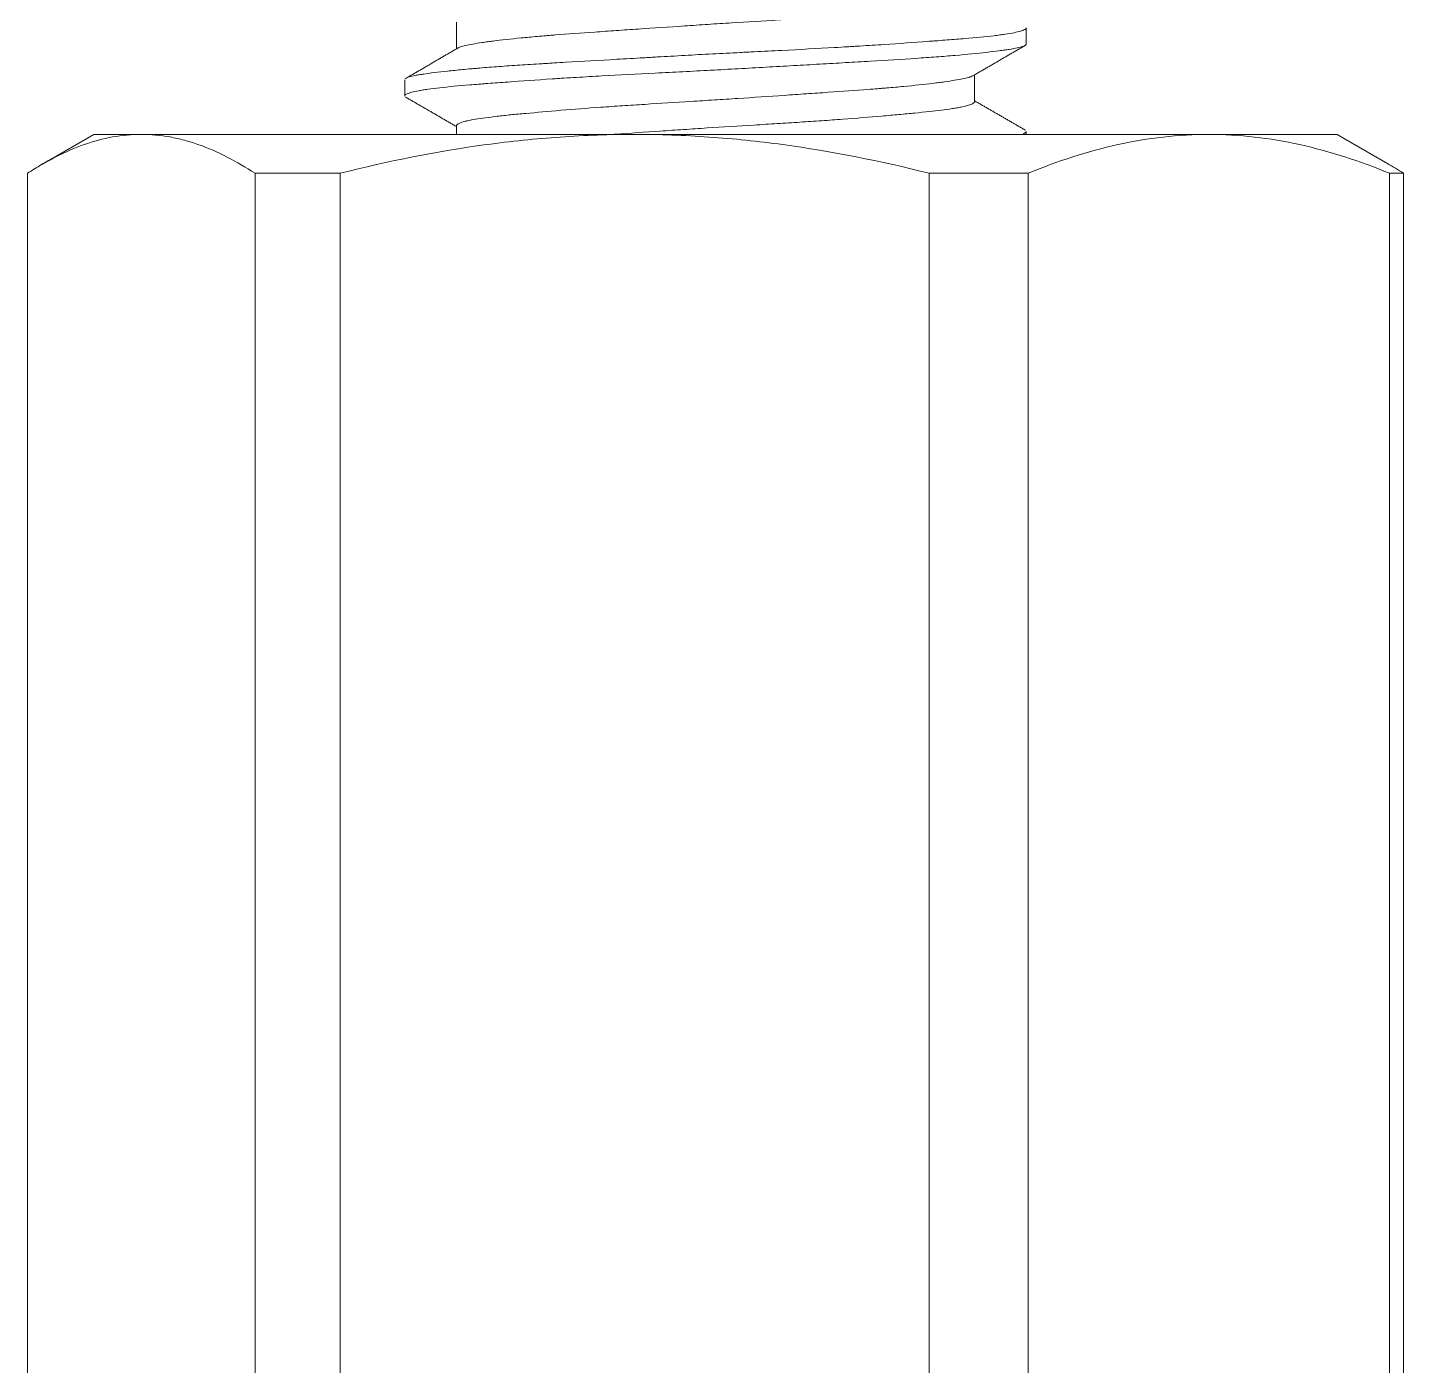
# Model space of a CAD drawing. Header units: millimetres. Extents: x 4812 to 5406, y -1197 to -777.
# Drawn here: x 4895.22 to 4908.5, y -1131.4 to -1118.48 of the extents above; entities that cross this region are included whole.
import ezdxf

# ---------------------------------------------------------------- set-up
doc = ezdxf.new("R2010")
doc.units = ezdxf.units.MM
doc.header["$LTSCALE"] = 0.1
doc.layers.get('0').update_dxf_attribs({"lineweight": 13})

msp = doc.modelspace()

# ---------------------------------------------------------------- linework, layer by layer
at = {"color": 7, "linetype": 'Continuous', "lineweight": 18}
for p, q in [((4899.36, -1118.431), (4899.36, -1118.689)), ((4904.86, -1118.643), (4904.86, -1118.487)), ((4904.36, -1119.198), (4904.36, -1118.94)), ((4898.86, -1118.987), (4898.86, -1119.143)), ((4899.36, -1119.431), (4899.36, -1119.515)), ((4904.86, -1119.515), (4904.86, -1119.487)), ((4895.86, -1119.515), (4895.365, -1119.801)), ((4895.86, -1119.515), (4907.86, -1119.515)), ((4908.355, -1119.801), (4907.86, -1119.515)), ((4895.219, -1139.14), (4895.219, -1119.89)), ((4897.416, -1139.14), (4897.416, -1119.89)), ((4898.236, -1119.89), (4897.416, -1119.89)), ((4898.236, -1139.14), (4898.236, -1119.89)), ((4904.877, -1119.89), (4903.922, -1119.89)), ((4903.922, -1139.14), (4903.922, -1119.89)), ((4904.877, -1139.14), (4904.877, -1119.89)), ((4908.501, -1119.89), (4908.366, -1119.89)), ((4908.366, -1139.14), (4908.366, -1119.89)), ((4908.501, -1139.14), (4908.501, -1119.89))]:
    msp.add_line(p, q, dxfattribs=at)
for points, knots in [([(4899.373, -1118.682), (4899.379, -1118.678), (4899.387, -1118.675), (4899.405, -1118.668), (4899.412, -1118.666), (4899.429, -1118.661), (4899.438, -1118.659), (4899.468, -1118.652), (4899.515, -1118.643), (4899.574, -1118.633), (4899.623, -1118.626), (4899.649, -1118.622), (4899.677, -1118.619), (4899.696, -1118.616), (4899.705, -1118.615), (4899.794, -1118.603), (4899.883, -1118.593), (4900.033, -1118.579), (4900.086, -1118.574), (4900.169, -1118.567), (4900.197, -1118.564), (4900.24, -1118.561), (4900.255, -1118.559), (4900.285, -1118.557), (4900.299, -1118.556), (4900.434, -1118.545), (4900.561, -1118.536), (4900.762, -1118.522), (4900.831, -1118.517), (4900.937, -1118.51), (4900.972, -1118.507), (4901.044, -1118.503), (4901.08, -1118.5), (4901.262, -1118.488), (4901.41, -1118.478), (4901.635, -1118.463), (4901.711, -1118.457), (4901.826, -1118.45), (4901.864, -1118.448), (4901.94, -1118.443), (4901.978, -1118.44), (4902.168, -1118.429), (4902.317, -1118.42), (4902.501, -1118.408), (4902.538, -1118.406), (4902.611, -1118.401), (4902.648, -1118.399), (4902.756, -1118.391), (4902.826, -1118.387), (4903.033, -1118.372), (4903.164, -1118.362), (4903.321, -1118.35), (4903.352, -1118.347), (4903.412, -1118.342), (4903.442, -1118.34), (4903.529, -1118.332), (4903.585, -1118.327), (4903.744, -1118.313), (4903.841, -1118.303), (4903.948, -1118.292), (4903.969, -1118.289), (4904.009, -1118.285), (4904.028, -1118.282), (4904.084, -1118.275), (4904.151, -1118.266), (4904.205, -1118.256), (4904.242, -1118.249), (4904.259, -1118.245), (4904.274, -1118.241), (4904.283, -1118.239), (4904.288, -1118.237), (4904.328, -1118.226), (4904.349, -1118.216), (4904.359, -1118.203), (4904.36, -1118.201), (4904.36, -1118.198)], [0, 0, 0, 0, 0.023992, 0.023992, 0.038988, 0.038988, 0.053983, 0.053983, 0.083973, 0.113964, 0.113964, 0.128959, 0.136456, 0.136456, 0.143954, 0.143954, 0.203935, 0.203935, 0.233925, 0.233925, 0.24892, 0.24892, 0.256418, 0.256418, 0.263916, 0.263916, 0.323896, 0.323896, 0.353887, 0.353887, 0.368882, 0.368882, 0.383877, 0.383877, 0.443858, 0.443858, 0.473848, 0.473848, 0.488844, 0.488844, 0.503839, 0.503839, 0.56382, 0.56382, 0.578815, 0.578815, 0.59381, 0.59381, 0.6238, 0.6238, 0.683781, 0.683781, 0.698776, 0.698776, 0.713772, 0.713772, 0.743762, 0.743762, 0.803743, 0.803743, 0.818738, 0.818738, 0.833733, 0.833733, 0.863724, 0.893714, 0.893714, 0.908709, 0.916207, 0.916207, 0.923704, 0.923704, 0.983685, 0.983685, 1, 1, 1, 1]), ([(4898.872, -1118.972), (4898.88, -1118.968), (4898.902, -1118.96), (4898.939, -1118.951), (4898.974, -1118.944), (4898.986, -1118.942), (4899.014, -1118.937), (4899.028, -1118.935), (4899.106, -1118.923), (4899.183, -1118.914), (4899.318, -1118.899), (4899.367, -1118.894), (4899.445, -1118.887), (4899.472, -1118.884), (4899.514, -1118.88), (4899.528, -1118.879), (4899.557, -1118.877), (4899.629, -1118.87), (4899.706, -1118.864), (4899.834, -1118.855), (4899.967, -1118.846), (4900.111, -1118.837), (4900.204, -1118.831), (4900.223, -1118.83), (4900.261, -1118.828), (4900.28, -1118.826), (4900.338, -1118.823), (4900.377, -1118.821), (4900.574, -1118.809), (4900.737, -1118.8), (4900.991, -1118.785), (4901.078, -1118.78), (4901.187, -1118.774), (4901.209, -1118.773), (4901.254, -1118.77), (4901.32, -1118.766), (4901.386, -1118.763), (4901.519, -1118.755), (4901.608, -1118.75), (4901.786, -1118.74), (4901.875, -1118.736), (4902.009, -1118.729), (4902.076, -1118.725), (4902.144, -1118.722), (4902.189, -1118.72), (4902.211, -1118.718), (4902.323, -1118.713), (4902.412, -1118.708), (4902.674, -1118.695), (4902.844, -1118.686), (4903.051, -1118.674), (4903.092, -1118.671), (4903.153, -1118.668), (4903.174, -1118.667), (4903.214, -1118.664), (4903.315, -1118.658), (4903.411, -1118.652), (4903.636, -1118.637), (4903.777, -1118.627), (4903.925, -1118.616), (4903.941, -1118.615), (4903.973, -1118.613), (4903.989, -1118.611), (4904.037, -1118.608), (4904.067, -1118.605), (4904.157, -1118.598), (4904.214, -1118.594), (4904.373, -1118.58), (4904.467, -1118.571), (4904.567, -1118.56), (4904.586, -1118.557), (4904.623, -1118.553), (4904.64, -1118.55), (4904.689, -1118.543), (4904.746, -1118.533), (4904.788, -1118.523), (4904.813, -1118.516), (4904.821, -1118.513), (4904.834, -1118.508), (4904.84, -1118.506), (4904.853, -1118.498), (4904.859, -1118.493), (4904.86, -1118.488), (4904.86, -1118.488), (4904.86, -1118.488)], [0, 0, 0, 0, 0.026836, 0.056261, 0.056261, 0.070974, 0.070974, 0.085687, 0.085687, 0.144538, 0.144538, 0.173964, 0.173964, 0.188676, 0.188676, 0.196033, 0.196033, 0.203389, 0.232815, 0.232815, 0.26224, 0.291666, 0.291666, 0.299022, 0.299022, 0.306379, 0.306379, 0.321092, 0.321092, 0.379943, 0.379943, 0.409368, 0.409368, 0.416725, 0.416725, 0.424081, 0.438794, 0.438794, 0.468219, 0.468219, 0.497645, 0.497645, 0.512358, 0.519714, 0.519714, 0.527071, 0.527071, 0.556496, 0.556496, 0.615347, 0.615347, 0.63006, 0.63006, 0.637417, 0.637417, 0.644773, 0.674199, 0.674199, 0.73305, 0.73305, 0.740406, 0.740406, 0.747762, 0.747762, 0.762475, 0.762475, 0.791901, 0.791901, 0.850752, 0.850752, 0.865465, 0.865465, 0.880178, 0.880178, 0.909603, 0.939029, 0.939029, 0.953742, 0.953742, 0.968454, 0.968454, 0.99788, 0.99788, 1, 1, 1, 1]), ([(4904.86, -1118.644), (4904.86, -1118.644), (4904.86, -1118.645), (4904.859, -1118.647), (4904.858, -1118.648), (4904.856, -1118.651), (4904.855, -1118.652), (4904.848, -1118.658), (4904.838, -1118.662), (4904.797, -1118.676), (4904.754, -1118.685), (4904.681, -1118.696), (4904.665, -1118.699), (4904.632, -1118.703), (4904.614, -1118.706), (4904.559, -1118.713), (4904.519, -1118.718), (4904.387, -1118.732), (4904.287, -1118.742), (4904.143, -1118.755), (4904.114, -1118.757), (4904.053, -1118.762), (4904.022, -1118.764), (4903.928, -1118.772), (4903.862, -1118.776), (4903.657, -1118.79), (4903.511, -1118.799), (4903.316, -1118.81), (4903.276, -1118.813), (4903.196, -1118.817), (4903.156, -1118.82), (4903.034, -1118.827), (4902.868, -1118.836), (4902.613, -1118.851), (4902.437, -1118.861), (4902.259, -1118.871), (4902.169, -1118.876), (4901.991, -1118.886), (4901.902, -1118.891), (4901.724, -1118.9), (4901.635, -1118.905), (4901.501, -1118.912), (4901.456, -1118.914), (4901.367, -1118.918), (4901.323, -1118.921), (4901.102, -1118.932), (4900.93, -1118.941), (4900.681, -1118.955), (4900.6, -1118.96), (4900.479, -1118.967), (4900.439, -1118.969), (4900.38, -1118.973), (4900.361, -1118.974), (4900.322, -1118.977), (4900.302, -1118.978), (4900.13, -1118.989), (4899.988, -1118.999), (4899.789, -1119.014), (4899.725, -1119.019), (4899.648, -1119.024), (4899.633, -1119.026), (4899.603, -1119.028), (4899.588, -1119.029), (4899.544, -1119.033), (4899.516, -1119.035), (4899.379, -1119.046), (4899.283, -1119.055), (4899.159, -1119.069), (4899.121, -1119.074), (4899.078, -1119.08), (4899.069, -1119.081), (4899.053, -1119.083), (4899.029, -1119.087), (4899.008, -1119.091), (4898.942, -1119.103), (4898.904, -1119.113), (4898.877, -1119.125), (4898.87, -1119.129), (4898.866, -1119.133), (4898.863, -1119.135), (4898.862, -1119.137), (4898.86, -1119.14), (4898.86, -1119.142), (4898.86, -1119.143)], [0, 0, 0, 0, 0.005132, 0.005132, 0.01226, 0.01226, 0.019388, 0.019388, 0.047901, 0.047901, 0.104926, 0.104926, 0.119183, 0.119183, 0.133439, 0.133439, 0.161952, 0.161952, 0.218977, 0.218977, 0.233234, 0.233234, 0.24749, 0.24749, 0.276003, 0.276003, 0.333028, 0.333028, 0.347285, 0.347285, 0.361541, 0.361541, 0.390054, 0.418567, 0.447079, 0.447079, 0.475592, 0.475592, 0.504105, 0.504105, 0.532618, 0.532618, 0.546874, 0.546874, 0.561131, 0.561131, 0.618156, 0.618156, 0.646669, 0.646669, 0.660925, 0.660925, 0.668053, 0.668053, 0.675182, 0.675182, 0.732207, 0.732207, 0.76072, 0.76072, 0.767848, 0.767848, 0.774976, 0.774976, 0.789233, 0.789233, 0.846258, 0.846258, 0.874771, 0.874771, 0.881899, 0.881899, 0.889027, 0.903284, 0.903284, 0.960309, 0.960309, 0.974566, 0.981694, 0.981694, 0.988822, 0.988822, 1, 1, 1, 1]), ([(4904.345, -1118.949), (4904.344, -1118.95), (4904.342, -1118.95), (4904.337, -1118.953), (4904.331, -1118.955), (4904.321, -1118.959), (4904.318, -1118.96), (4904.311, -1118.962), (4904.307, -1118.964), (4904.271, -1118.974), (4904.225, -1118.983), (4904.138, -1118.997), (4904.098, -1119.004), (4904.053, -1119.01), (4904.034, -1119.012), (4904.025, -1119.013), (4903.996, -1119.017), (4903.976, -1119.02), (4903.873, -1119.032), (4903.779, -1119.042), (4903.624, -1119.057), (4903.569, -1119.062), (4903.498, -1119.068), (4903.483, -1119.069), (4903.454, -1119.071), (4903.41, -1119.075), (4903.365, -1119.078), (4903.212, -1119.09), (4903.083, -1119.099), (4902.913, -1119.111), (4902.879, -1119.113), (4902.809, -1119.118), (4902.773, -1119.12), (4902.666, -1119.128), (4902.594, -1119.133), (4902.376, -1119.148), (4902.228, -1119.158), (4902.039, -1119.17), (4902.001, -1119.173), (4901.925, -1119.178), (4901.887, -1119.18), (4901.773, -1119.187), (4901.698, -1119.192), (4901.473, -1119.206), (4901.324, -1119.215), (4901.141, -1119.227), (4901.105, -1119.229), (4901.033, -1119.234), (4900.997, -1119.236), (4900.891, -1119.243), (4900.822, -1119.248), (4900.619, -1119.262), (4900.49, -1119.272), (4900.245, -1119.293), (4900.133, -1119.303), (4899.979, -1119.317), (4899.93, -1119.321), (4899.861, -1119.328), (4899.838, -1119.331), (4899.794, -1119.335), (4899.773, -1119.338), (4899.671, -1119.349), (4899.602, -1119.359), (4899.516, -1119.373), (4899.491, -1119.378), (4899.458, -1119.385), (4899.447, -1119.388), (4899.429, -1119.393), (4899.42, -1119.395), (4899.381, -1119.408), (4899.364, -1119.418), (4899.36, -1119.429), (4899.36, -1119.431), (4899.36, -1119.433)], [0, 0, 0, 0, 0.004063, 0.004063, 0.019001, 0.019001, 0.02647, 0.02647, 0.033939, 0.033939, 0.09369, 0.09369, 0.123566, 0.131035, 0.131035, 0.138504, 0.138504, 0.153442, 0.153442, 0.213193, 0.213193, 0.243069, 0.243069, 0.250538, 0.250538, 0.258007, 0.272945, 0.272945, 0.332696, 0.332696, 0.347634, 0.347634, 0.362572, 0.362572, 0.392448, 0.392448, 0.452199, 0.452199, 0.467137, 0.467137, 0.482075, 0.482075, 0.51195, 0.51195, 0.571702, 0.571702, 0.58664, 0.58664, 0.601578, 0.601578, 0.631453, 0.631453, 0.691205, 0.691205, 0.750956, 0.750956, 0.780832, 0.780832, 0.79577, 0.79577, 0.810708, 0.810708, 0.870459, 0.870459, 0.900335, 0.900335, 0.915273, 0.915273, 0.930211, 0.930211, 0.989962, 0.989962, 1, 1, 1, 1]), ([(4900.85, -1119.516), (4900.864, -1119.515), (4900.879, -1119.514), (4901.033, -1119.503), (4901.177, -1119.493), (4901.363, -1119.481), (4901.4, -1119.478), (4901.476, -1119.473), (4901.514, -1119.471), (4901.627, -1119.463), (4901.703, -1119.458), (4901.929, -1119.443), (4902.081, -1119.434), (4902.269, -1119.422), (4902.307, -1119.42), (4902.382, -1119.415), (4902.419, -1119.413), (4902.53, -1119.406), (4902.675, -1119.397), (4902.816, -1119.387), (4902.954, -1119.378), (4903.022, -1119.373), (4903.222, -1119.358), (4903.347, -1119.348), (4903.521, -1119.333), (4903.577, -1119.328), (4903.657, -1119.321), (4903.683, -1119.318), (4903.735, -1119.313), (4903.76, -1119.311), (4903.882, -1119.299), (4903.967, -1119.29), (4904.078, -1119.276), (4904.121, -1119.27), (4904.159, -1119.264), (4904.173, -1119.262), (4904.181, -1119.26), (4904.202, -1119.257), (4904.215, -1119.254), (4904.276, -1119.242), (4904.311, -1119.232), (4904.344, -1119.217), (4904.352, -1119.212), (4904.357, -1119.205), (4904.358, -1119.204), (4904.359, -1119.202), (4904.36, -1119.201), (4904.36, -1119.199), (4904.36, -1119.199), (4904.36, -1119.199)], [0, 0, 0, 0, 0.009559, 0.009559, 0.101471, 0.101471, 0.124448, 0.124448, 0.147426, 0.147426, 0.193382, 0.193382, 0.285294, 0.285294, 0.308272, 0.308272, 0.33125, 0.33125, 0.377206, 0.423162, 0.423162, 0.469118, 0.469118, 0.561029, 0.561029, 0.606985, 0.606985, 0.629963, 0.629963, 0.652941, 0.652941, 0.744853, 0.744853, 0.790809, 0.802298, 0.802298, 0.813787, 0.813787, 0.836765, 0.836765, 0.928676, 0.928676, 0.974632, 0.974632, 0.986121, 0.986121, 0.99761, 0.99761, 1, 1, 1, 1]), ([(4904.815, -1119.515), (4904.83, -1119.51), (4904.852, -1119.501), (4904.86, -1119.491), (4904.86, -1119.487)], [0, 0, 0, 0, 0.483333, 1, 1, 1, 1]), ([(4896.318, -1119.515), (4896.225, -1119.515), (4896.133, -1119.523), (4895.949, -1119.556), (4895.858, -1119.581), (4895.674, -1119.645), (4895.583, -1119.685), (4895.468, -1119.743), (4895.446, -1119.756), (4895.4, -1119.78), (4895.332, -1119.819), (4895.264, -1119.861), (4895.219, -1119.89)], [0, 0, 0, 0, 0.25, 0.25, 0.5, 0.5, 0.75, 0.75, 0.8125, 0.8125, 0.875, 1, 1, 1, 1]), ([(4896.318, -1119.515), (4896.41, -1119.515), (4896.502, -1119.523), (4896.641, -1119.548), (4896.687, -1119.559), (4896.756, -1119.577), (4896.78, -1119.584), (4896.826, -1119.598), (4897.034, -1119.668), (4897.237, -1119.774), (4897.416, -1119.89)], [0, 0, 0, 0, 0.25, 0.25, 0.375, 0.375, 0.4375, 0.4375, 0.5, 1, 1, 1, 1]), ([(4901.079, -1119.515), (4900.841, -1119.515), (4900.602, -1119.523), (4900.122, -1119.557), (4899.884, -1119.581), (4899.172, -1119.679), (4898.702, -1119.773), (4898.236, -1119.89)], [0, 0, 0, 0, 0.25, 0.25, 0.5, 0.5, 1, 1, 1, 1]), ([(4903.922, -1119.89), (4903.454, -1119.772), (4902.983, -1119.678), (4902.272, -1119.581), (4902.035, -1119.557), (4901.558, -1119.523), (4901.319, -1119.515), (4901.079, -1119.515)], [0, 0, 0, 0, 0.5, 0.5, 0.75, 0.75, 1, 1, 1, 1]), ([(4906.621, -1119.515), (4906.475, -1119.515), (4906.329, -1119.523), (4906.034, -1119.557), (4905.888, -1119.581), (4905.451, -1119.679), (4905.163, -1119.773), (4904.877, -1119.89)], [0, 0, 0, 0, 0.25, 0.25, 0.5, 0.5, 1, 1, 1, 1]), ([(4908.366, -1119.89), (4908.079, -1119.772), (4907.79, -1119.678), (4907.354, -1119.581), (4907.208, -1119.557), (4906.915, -1119.523), (4906.769, -1119.515), (4906.621, -1119.515)], [0, 0, 0, 0, 0.5, 0.5, 0.75, 0.75, 1, 1, 1, 1])]:
    msp.add_open_spline(points, degree=3, knots=knots, dxfattribs=at)
for points, degree in [([(4899.379, -1118.678), (4899.122, -1118.828), (4898.865, -1118.977)], 2), ([(4904.341, -1118.951), (4904.598, -1118.802), (4904.855, -1118.653)], 2), ([(4898.862, -1119.151), (4899.111, -1119.295), (4899.36, -1119.44)], 2), ([(4904.851, -1119.474), (4904.605, -1119.332), (4904.36, -1119.19)], 2), ([(4908.348, -1119.797), (4908.399, -1119.826), (4908.45, -1119.857), (4908.501, -1119.89)], 3)]:
    msp.add_open_spline(points, degree=degree, dxfattribs=at)

doc.saveas('drawing.dxf')
